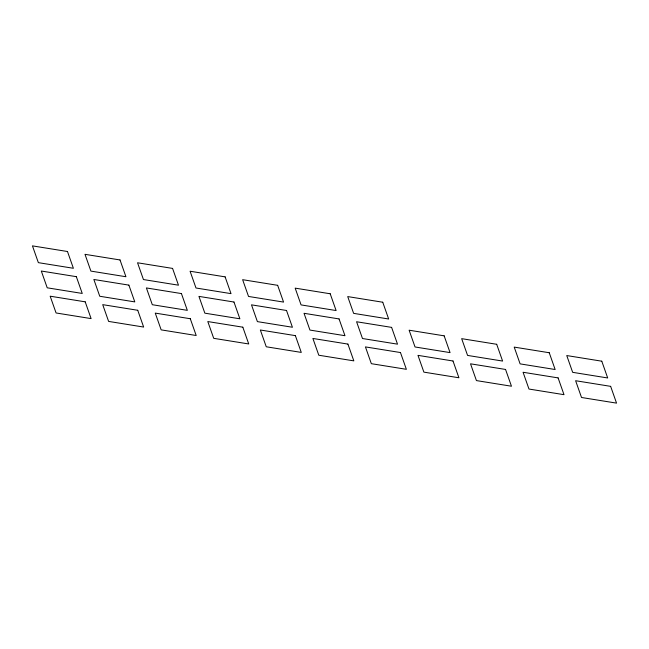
<?xml version="1.0" encoding="UTF-8"?>
<svg xmlns="http://www.w3.org/2000/svg" width="649" height="649" viewBox="0 0 649 649"><rect width="100%" height="100%" fill="white"/><g stroke="black" fill="none" stroke-linecap="round" stroke-linejoin="round"><path stroke-width="0.97" d="M67.48 251.512L32.45 245.874L38.356 262.65L73.386 268.28L67.48 251.512M120.024 259.957L84.995 254.327L90.901 271.104L125.93 276.734L120.024 259.957M172.569 268.41L137.539 262.78L143.445 279.549L178.475 285.187L172.569 268.41M225.114 276.863L190.084 271.233L195.99 288.002L231.02 293.64L225.114 276.863M277.658 285.317L242.629 279.687L248.535 296.455L283.564 302.093L277.658 285.317M330.203 293.77L295.173 288.132L301.079 304.908L336.109 310.547L330.203 293.77M382.748 302.223L347.718 296.585L353.624 313.362L388.654 319L382.748 302.223M76.339 276.669L41.309 271.031L47.215 287.807L82.245 293.445L76.339 276.669M128.883 285.122L93.854 279.484L99.759 296.26L134.789 301.899L128.883 285.122M181.428 293.575L146.398 287.937L152.304 304.714L187.334 310.344L181.428 293.575M233.973 302.028L198.943 296.39L204.849 313.167L239.879 318.797L233.973 302.028M286.517 310.482L251.488 304.843L257.393 321.62L292.423 327.25L286.517 310.482M339.062 318.927L304.032 313.297L309.938 330.073L344.968 335.703L339.062 318.927M391.607 327.38L356.577 321.75L362.483 338.518L397.512 344.157L391.607 327.38M444.151 335.833L409.121 330.203L415.027 346.972L450.057 352.61L444.151 335.833M496.696 344.286L461.666 338.656L467.572 355.425L502.602 361.063L496.696 344.286M549.241 352.74L514.211 347.101L520.117 363.878L555.146 369.516L549.241 352.74M601.785 361.193L566.755 355.555L572.661 372.331L607.691 377.969L601.785 361.193M85.197 301.834L50.168 296.195L56.074 312.972L91.103 318.602L85.197 301.834M137.742 310.279L102.712 304.649L108.618 321.417L143.648 327.055L137.742 310.279M190.287 318.732L155.257 313.102L161.163 329.87L196.193 335.509L190.287 318.732M242.831 327.185L207.802 321.555L213.708 338.324L248.737 343.962L242.831 327.185M295.376 335.638L260.346 330L266.252 346.777L301.282 352.415L295.376 335.638M347.921 344.092L312.891 338.454L318.797 355.23L353.827 360.868L347.921 344.092M400.465 352.545L365.436 346.907L371.342 363.683L406.371 369.313L400.465 352.545M453.01 360.998L417.98 355.36L423.886 372.137L458.916 377.767L453.01 360.998M505.555 369.451L470.525 363.813L476.431 380.59L511.461 386.22L505.555 369.451M558.099 377.896L523.07 372.266L528.976 389.043L564.005 394.673L558.099 377.896M610.644 386.35L575.614 380.72L581.52 397.488L616.55 403.126L610.644 386.35"/></g></svg>
